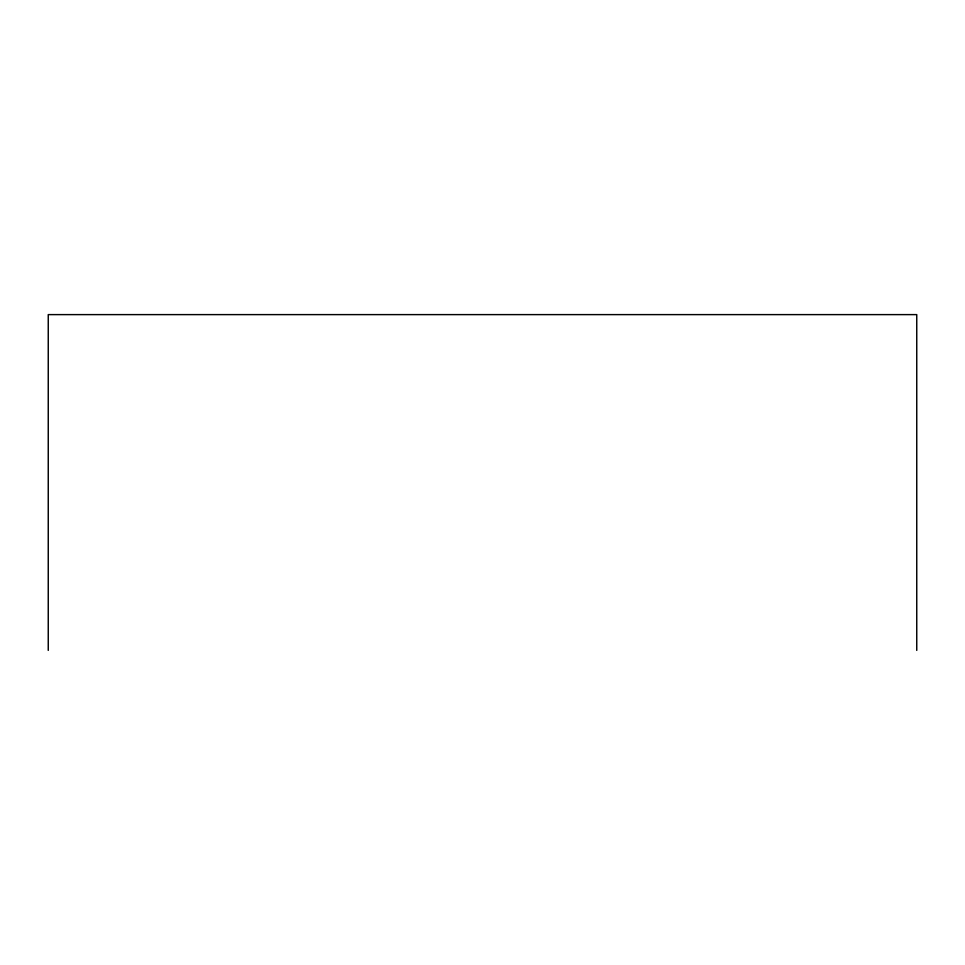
<?xml version="1.0" encoding="UTF-8"?>
<svg xmlns="http://www.w3.org/2000/svg" width="965" height="965" viewBox="0 0 965 965"><rect width="100%" height="100%" fill="white"/><g stroke="black" fill="none" stroke-linecap="round" stroke-linejoin="round"><path stroke-width="1.45" d="M916.75 650.386L916.75 314.614L48.25 314.614L48.25 650.386"/></g></svg>
